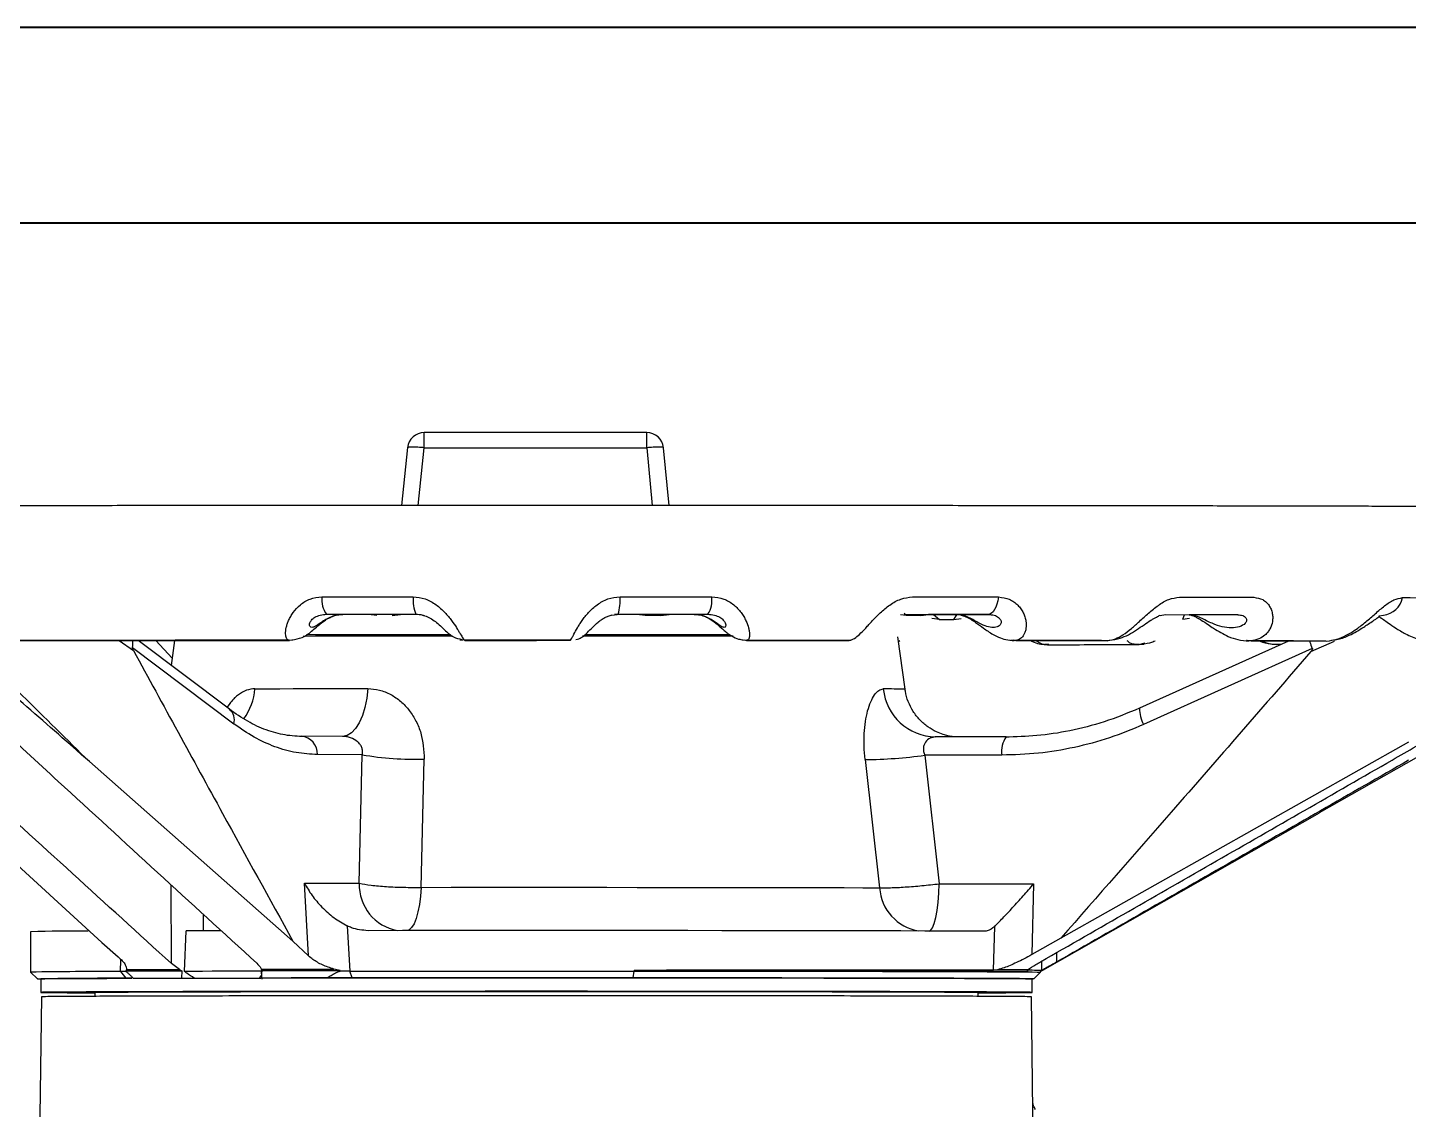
# Model space of a CAD drawing. Header units: millimetres. Extents: x 1953 to 4389, y 564 to 2287.
# Drawn here: x 3453 to 3657.7, y 2126.9 to 2287.3 of the extents above; entities that cross this region are included whole.
import ezdxf

# ---------------------------------------------------------------- set-up
doc = ezdxf.new("R2010")
doc.units = ezdxf.units.MM
doc.layers.add('AM_BOR', color=7, linetype='Continuous', lineweight=50)
doc.layers.add('粗实线', color=7, linetype='Continuous', lineweight=40)

# ---------------------------------------------------------------- blocks, each defined once
blk = doc.blocks.new('rA3')
at = {"layer": '粗实线'}
for p, q in [((753.384, 421.26), (333.384, 421.26)), ((748.384, 416.26), (358.384, 416.26))]:
    blk.add_line(p, q, dxfattribs=at)

msp = doc.modelspace()

# ---------------------------------------------------------------- linework, layer by layer
at = {"color": 7, "linetype": 'Continuous', "lineweight": 25}
for p, q in [((3511.779, 2225.018), (3511.779, 2227.274)), ((3544.754, 2227.274), (3511.779, 2227.274)), ((3544.754, 2225.018), (3544.754, 2227.274)), ((3509.293, 2225.033), (3508.401, 2216.456)), ((3510.889, 2216.457), (3511.779, 2225.018)), ((3511.779, 2225.018), (3544.754, 2225.018)), ((3544.754, 2225.018), (3545.577, 2216.456)), ((3548.065, 2216.456), (3547.243, 2225.013)), ((3497.285, 2200.329), (3510.53, 2200.333)), ((3497.285, 2200.329), (3499.664, 2200.305)), ((3504.728, 2200.151), (3503.49, 2200.302)), ((3507.002, 2200.152), (3508.242, 2200.304)), ((3539.582, 2200.217), (3540.358, 2200.312)), ((3540.534, 2200.334), (3539.995, 2200.31)), ((3540.358, 2200.312), (3540.534, 2200.334)), ((3540.534, 2200.334), (3553.841, 2200.331)), ((3544.544, 2200.153), (3543.299, 2200.305)), ((3546.828, 2200.153), (3544.544, 2200.153)), ((3546.828, 2200.153), (3548.072, 2200.304)), ((3553.841, 2200.331), (3551.843, 2200.307)), ((3583.259, 2200.133), (3582.402, 2200.245)), ((3583.259, 2200.133), (3582.911, 2200.431)), ((3582.957, 2200.315), (3595.417, 2200.304)), ((3585.398, 2200.131), (3583.259, 2200.133)), ((3585.398, 2200.132), (3586.56, 2200.282)), ((3588.165, 2199.534), (3587.038, 2199.679)), ((3587.285, 2200.282), (3588.165, 2199.534)), ((3588.165, 2199.534), (3590.282, 2199.536)), ((3590.282, 2199.536), (3590.755, 2200.267)), ((3590.282, 2199.536), (3591.403, 2199.683)), ((3595.417, 2200.304), (3590.631, 2200.283)), ((3620.874, 2200.163), (3621.662, 2200.273)), ((3621.662, 2200.273), (3632.427, 2200.256)), ((3624.266, 2199.58), (3624.505, 2200.238)), ((3624.266, 2199.58), (3625.223, 2199.728)), ((3632.427, 2200.256), (3625.178, 2200.238)), ((3653.379, 2200.104), (3654.012, 2200.211)), ((3583.066, 2189.206), (3581.976, 2196.964)), ((3466.518, 2196.432), (3468.654, 2194.949)), ((3468.517, 2195.419), (3483.527, 2184.089)), ((3482.872, 2186.234), (3469.357, 2196.435)), ((3474.385, 2193.811), (3471.965, 2196.437)), ((3474.754, 2196.439), (3474.236, 2192.752)), ((3491.614, 2196.482), (3492.294, 2196.536)), ((3491.65, 2196.469), (3492.294, 2196.536)), ((3491.723, 2196.491), (3491.65, 2196.469)), ((3517.052, 2196.544), (3517.423, 2196.513)), ((3517.771, 2196.473), (3517.052, 2196.544)), ((3517.363, 2196.602), (3517.508, 2196.558)), ((3558.958, 2196.538), (3559.697, 2196.474)), ((3559.216, 2196.516), (3559.606, 2196.452)), ((3559.662, 2196.462), (3559.616, 2196.481)), ((3574.852, 2196.452), (3575.06, 2196.473)), ((3582.069, 2196.302), (3582.282, 2196.438)), ((3598.745, 2196.509), (3599.467, 2196.439)), ((3599.372, 2196.429), (3598.745, 2196.509)), ((3599.372, 2196.429), (3599.204, 2196.465)), ((3599.708, 2196.429), (3599.372, 2196.429)), ((3603.787, 2195.896), (3604.141, 2195.897)), ((3604.379, 2195.822), (3603.787, 2195.896)), ((3604.177, 2195.86), (3603.787, 2195.896)), ((3613.046, 2196.412), (3613.197, 2196.428)), ((3615.901, 2195.835), (3617.789, 2195.837)), ((3617.564, 2195.83), (3617.898, 2195.892)), ((3617.789, 2195.837), (3618.49, 2195.915)), ((3639.911, 2196.361), (3617.82, 2186.39)), ((3618.49, 2195.915), (3617.916, 2195.848)), ((3618.618, 2196.025), (3618.196, 2195.918)), ((3643.454, 2195.27), (3618.43, 2183.974)), ((3633.717, 2196.46), (3634.363, 2196.386)), ((3638.398, 2195.87), (3638.825, 2195.871)), ((3643.251, 2194.801), (3646.726, 2196.346)), ((3499.671, 2182.216), (3493.557, 2182.235)), ((3500.274, 2182.197), (3500.269, 2182.164)), ((3500.297, 2182.332), (3500.28, 2182.233)), ((3587.151, 2182.091), (3586.215, 2182.261)), ((3587.541, 2182.141), (3587.16, 2182.043)), ((3598.048, 2182.146), (3587.536, 2182.141)), ((3657.7, 2181.377), (3606.174, 2152.304)), ((3644.521, 2170.925), (3662.82, 2181.3)), ((3502.569, 2179.502), (3495.923, 2179.522)), ((3502.132, 2160.428), (3502.569, 2179.502)), ((3511.298, 2159.831), (3511.777, 2178.845)), ((3577.133, 2178.79), (3579.29, 2159.774)), ((3597.43, 2179.436), (3586.001, 2179.431)), ((3586.001, 2179.431), (3588.142, 2160.355)), ((3435.358, 2177.899), (3463.937, 2151.641)), ((3492.291, 2151.854), (3462.11, 2178.474)), ((3603.512, 2147.554), (3644.543, 2170.886)), ((3474.282, 2148.523), (3474.251, 2160.184)), ((3493.998, 2160.453), (3502.132, 2160.428)), ((3494.62, 2149.665), (3493.998, 2160.453)), ((3588.142, 2160.355), (3602.132, 2160.362)), ((3602.132, 2160.362), (3601.856, 2149.85)), ((3479.026, 2153.372), (3479.018, 2155.824)), ((3500.358, 2154.115), (3500.721, 2147.404)), ((3596.196, 2147.556), (3596.356, 2154.033)), ((3453.402, 2153.255), (3453.402, 2147.255)), ((3476.218, 2147.37), (3476.456, 2153.371)), ((3606.174, 2152.304), (3601.856, 2149.85)), ((3463.937, 2151.641), (3466.381, 2149.531)), ((3494.62, 2149.665), (3492.291, 2151.854)), ((3605.547, 2148.762), (3605.594, 2150.19)), ((3466.719, 2147.346), (3466.777, 2149.088)), ((3475.458, 2147.671), (3474.282, 2148.523)), ((3603.301, 2148.876), (3603.305, 2147.504)), ((3453.402, 2147.255), (3454.402, 2146.255)), ((3454.902, 2146.255), (3454.902, 2144.255)), ((3466.719, 2147.346), (3467.542, 2146.345)), ((3467.499, 2147.454), (3467.496, 2147.374)), ((3467.61, 2147.652), (3467.499, 2147.454)), ((3467.542, 2146.345), (3468.397, 2146.349)), ((3468.56, 2146.352), (3468.598, 2146.353)), ((3475.458, 2147.671), (3475.82, 2147.474)), ((3475.82, 2147.474), (3475.783, 2146.37)), ((3487.601, 2147.691), (3487.657, 2147.494)), ((3487.702, 2146.39), (3487.657, 2147.494)), ((3487.717, 2146.239), (3487.711, 2146.378)), ((3499.304, 2147.507), (3498.373, 2147.703)), ((3499.309, 2147.421), (3499.304, 2147.507)), ((3500.721, 2147.404), (3499.309, 2147.421)), ((3501.09, 2146.402), (3500.721, 2147.404)), ((3542.724, 2146.41), (3542.92, 2147.412)), ((3542.92, 2147.412), (3542.92, 2147.515)), ((3596.754, 2147.621), (3596.196, 2147.556)), ((3601.235, 2147.594), (3601.147, 2147.535)), ((3601.902, 2144.254), (3601.902, 2146.254)), ((3602.152, 2146.254), (3603.152, 2147.254)), ((3603.152, 2147.357), (3603.512, 2147.554)), ((3603.152, 2147.254), (3603.152, 2147.358)), ((3603.417, 2147.563), (3603.305, 2147.504)), ((3462.902, 2144.267), (3462.902, 2143.667)), ((3593.902, 2143.666), (3593.902, 2144.267)), ((3455.002, 2143.597), (3454.48, 2103.761)), ((3602.173, 2115.231), (3601.802, 2143.596))]:
    msp.add_line(p, q, dxfattribs=at)
at = {"color": 7, "linetype": 'Continuous', "lineweight": 25, "flags": 128}
for points in [[(3496.584, 2202.913), (3498.267, 2202.914), (3499.954, 2202.914), (3501.643, 2202.915), (3503.335, 2202.916), (3505.03, 2202.916), (3506.727, 2202.917), (3508.427, 2202.917), (3510.128, 2202.917)], [(3540.807, 2202.918), (3542.514, 2202.918), (3544.22, 2202.918), (3545.924, 2202.917), (3547.626, 2202.917), (3549.326, 2202.916), (3551.024, 2202.916), (3552.72, 2202.915), (3554.414, 2202.915)], [(3584.186, 2202.899), (3585.8, 2202.898), (3587.408, 2202.896), (3589.011, 2202.895), (3590.607, 2202.894), (3592.197, 2202.892), (3593.78, 2202.891), (3595.357, 2202.89), (3596.927, 2202.888)], [(3596.927, 2202.888), (3596.823, 2202.342), (3596.688, 2201.84), (3596.523, 2201.395), (3596.334, 2201.015), (3596.124, 2200.711), (3595.897, 2200.488), (3595.66, 2200.351), (3595.417, 2200.304)], [(3623.763, 2202.856), (3625.174, 2202.854), (3626.576, 2202.852), (3627.967, 2202.85), (3629.349, 2202.848), (3630.72, 2202.845), (3632.081, 2202.843), (3633.431, 2202.841), (3634.77, 2202.839)], [(3656.841, 2202.793), (3657.954, 2202.79), (3659.053, 2202.787), (3660.139, 2202.785), (3661.211, 2202.782), (3662.27, 2202.779), (3663.316, 2202.776), (3664.348, 2202.773), (3665.365, 2202.77)], [(3508.242, 2200.304), (3507.647, 2200.304), (3507.052, 2200.303), (3506.458, 2200.303), (3505.863, 2200.303), (3505.27, 2200.303), (3504.676, 2200.303), (3504.083, 2200.302), (3503.49, 2200.302)], [(3548.072, 2200.304), (3547.476, 2200.304), (3546.88, 2200.304), (3546.284, 2200.304), (3545.687, 2200.304), (3545.09, 2200.304), (3544.493, 2200.305), (3543.896, 2200.305), (3543.299, 2200.305)], [(3515.952, 2197.076), (3515.134, 2197.075), (3510.947, 2197.073), (3506.877, 2197.069), (3502.949, 2197.065), (3499.192, 2197.06), (3495.628, 2197.055), (3493.8, 2197.052)], [(3557.562, 2197.06), (3557.119, 2197.061), (3553.337, 2197.065), (3549.389, 2197.069), (3545.302, 2197.073), (3541.102, 2197.075), (3536.817, 2197.077), (3535.219, 2197.078)], [(3486.667, 2189.282), (3488.454, 2189.287), (3490.338, 2189.291), (3492.313, 2189.295), (3494.376, 2189.298), (3496.522, 2189.302), (3498.744, 2189.305), (3501.039, 2189.308), (3503.4, 2189.311)], [(3503.4, 2189.311), (3503.246, 2187.874), (3502.978, 2186.521), (3502.605, 2185.293), (3502.137, 2184.232), (3501.59, 2183.369), (3500.981, 2182.733), (3500.331, 2182.345), (3499.658, 2182.216)], [(3617.928, 2186.434), (3617.834, 2186.408), (3617.82, 2186.39)], [(3586.686, 2153.355), (3586.839, 2153.455), (3587.13, 2153.847), (3587.4, 2154.487), (3587.639, 2155.352), (3587.839, 2156.412), (3587.993, 2157.629), (3588.095, 2158.959), (3588.142, 2160.355)], [(3511.298, 2159.831), (3511.209, 2158.527), (3511.055, 2157.298), (3510.839, 2156.184), (3510.569, 2155.22), (3510.253, 2154.437), (3509.902, 2153.86), (3509.526, 2153.507), (3509.3, 2153.41)], [(3511.298, 2159.831), (3515.784, 2159.834), (3520.35, 2159.836), (3524.965, 2159.837), (3529.601, 2159.837), (3534.23, 2159.836), (3538.823, 2159.835), (3543.351, 2159.833), (3547.786, 2159.83), (3552.101, 2159.826), (3556.268, 2159.822), (3560.262, 2159.816), (3564.058, 2159.811), (3567.632, 2159.804), (3570.962, 2159.798), (3574.027, 2159.79), (3576.809, 2159.782), (3579.29, 2159.774)], [(3481.6, 2153.38), (3480.364, 2153.378), (3479.034, 2153.376), (3477.731, 2153.373), (3476.456, 2153.371)], [(3594.902, 2153.329), (3592.256, 2153.339), (3589.283, 2153.348), (3586, 2153.357), (3582.422, 2153.366), (3578.568, 2153.374), (3574.459, 2153.381), (3570.114, 2153.388), (3565.556, 2153.394), (3560.808, 2153.399), (3555.895, 2153.404), (3550.842, 2153.408), (3545.673, 2153.411), (3540.417, 2153.413), (3535.099, 2153.414), (3529.747, 2153.415), (3524.389, 2153.415), (3519.05, 2153.414), (3513.76, 2153.412), (3508.544, 2153.41), (3503.43, 2153.406)], [(3454.902, 2146.237), (3454.869, 2146.237), (3454.463, 2146.249), (3454.438, 2146.26), (3454.793, 2146.271), (3455.527, 2146.283), (3456.636, 2146.294), (3458.115, 2146.305), (3459.955, 2146.315), (3462.147, 2146.326), (3464.681, 2146.336), (3467.542, 2146.345)], [(3467.499, 2147.454), (3468.45, 2147.456), (3469.427, 2147.459), (3470.43, 2147.462), (3471.459, 2147.464), (3472.513, 2147.467), (3473.591, 2147.469), (3474.694, 2147.472), (3475.82, 2147.474)], [(3467.61, 2147.652), (3468.513, 2147.655), (3469.439, 2147.657), (3470.388, 2147.659), (3471.359, 2147.662), (3472.351, 2147.664), (3473.366, 2147.666), (3474.401, 2147.669), (3475.458, 2147.671)], [(3468.598, 2146.353), (3469.432, 2146.356), (3470.285, 2146.358), (3471.157, 2146.36), (3472.047, 2146.362), (3472.954, 2146.364), (3473.88, 2146.366), (3474.823, 2146.368), (3475.783, 2146.37)], [(3487.666, 2147.39), (3486.14, 2147.388), (3484.64, 2147.385), (3483.166, 2147.383), (3481.719, 2147.381), (3480.3, 2147.378), (3478.91, 2147.376), (3477.549, 2147.373), (3476.218, 2147.37)], [(3477.67, 2146.37), (3478.806, 2146.372), (3479.964, 2146.375), (3481.142, 2146.377), (3482.342, 2146.379), (3483.561, 2146.381), (3484.8, 2146.383), (3486.058, 2146.385), (3487.335, 2146.387)], [(3601.902, 2146.254), (3601.891, 2146.257), (3601.628, 2146.268), (3601.017, 2146.279), (3600.059, 2146.289), (3598.76, 2146.3), (3597.126, 2146.31), (3595.164, 2146.32), (3592.884, 2146.33), (3590.296, 2146.339), (3587.414, 2146.348), (3584.25, 2146.357), (3580.821, 2146.365), (3577.141, 2146.372), (3573.23, 2146.379), (3569.104, 2146.385), (3564.785, 2146.391), (3560.292, 2146.396), (3555.648, 2146.401), (3550.873, 2146.404), (3545.992, 2146.407), (3541.026, 2146.41), (3536.001, 2146.411), (3530.939, 2146.412), (3525.865, 2146.412), (3520.803, 2146.411), (3515.778, 2146.41), (3510.812, 2146.407), (3505.931, 2146.405), (3501.156, 2146.401), (3496.511, 2146.397), (3492.019, 2146.392), (3487.699, 2146.386), (3487.448, 2146.386)], [(3487.601, 2147.691), (3488.896, 2147.693), (3490.206, 2147.695), (3491.532, 2147.696), (3492.873, 2147.698), (3494.228, 2147.699), (3495.596, 2147.701), (3496.978, 2147.702), (3498.373, 2147.703)], [(3487.657, 2147.494), (3489.053, 2147.496), (3490.467, 2147.497), (3491.899, 2147.499), (3493.348, 2147.501), (3494.814, 2147.502), (3496.296, 2147.504), (3497.792, 2147.505), (3499.304, 2147.507)], [(3487.702, 2146.39), (3488.868, 2146.392), (3490.047, 2146.393), (3491.239, 2146.395), (3492.444, 2146.396), (3493.66, 2146.398), (3494.887, 2146.399), (3496.126, 2146.4), (3497.376, 2146.402)], [(3500.721, 2147.404), (3505.779, 2147.408), (3510.953, 2147.411), (3516.216, 2147.413), (3521.541, 2147.415), (3526.902, 2147.415), (3532.27, 2147.415), (3537.619, 2147.414), (3542.92, 2147.412)], [(3501.09, 2146.402), (3506.08, 2146.406), (3511.185, 2146.409), (3516.377, 2146.411), (3521.631, 2146.412), (3526.92, 2146.413), (3532.217, 2146.413), (3537.494, 2146.412), (3542.724, 2146.41)], [(3542.724, 2146.41), (3547.761, 2146.407), (3552.702, 2146.404), (3557.523, 2146.4), (3562.199, 2146.395), (3566.709, 2146.39), (3571.029, 2146.384), (3575.14, 2146.377), (3579.021, 2146.369), (3582.653, 2146.362), (3586.018, 2146.353), (3589.101, 2146.344), (3591.885, 2146.335), (3594.357, 2146.325), (3596.506, 2146.315), (3598.32, 2146.305), (3599.791, 2146.294), (3600.912, 2146.283), (3601.677, 2146.272), (3602.082, 2146.261), (3602.127, 2146.25), (3601.902, 2146.241)], [(3542.92, 2147.515), (3548.025, 2147.513), (3553.033, 2147.509), (3557.919, 2147.505), (3562.658, 2147.5), (3567.229, 2147.495), (3571.608, 2147.489), (3575.775, 2147.482), (3579.708, 2147.474), (3583.389, 2147.466), (3586.8, 2147.458), (3589.924, 2147.449), (3592.746, 2147.439), (3595.252, 2147.429), (3597.429, 2147.419), (3599.268, 2147.409), (3600.759, 2147.398), (3601.299, 2147.393)], [(3542.92, 2147.412), (3548.025, 2147.409), (3553.033, 2147.406), (3557.919, 2147.402), (3562.658, 2147.397), (3567.229, 2147.391), (3571.608, 2147.385), (3575.775, 2147.378), (3579.708, 2147.371), (3583.389, 2147.363), (3586.8, 2147.354), (3589.924, 2147.345), (3592.746, 2147.336), (3595.252, 2147.326), (3597.429, 2147.316), (3599.268, 2147.305), (3600.759, 2147.295), (3601.895, 2147.284), (3602.671, 2147.272), (3603.082, 2147.261), (3603.152, 2147.254)], [(3593.902, 2144.183), (3594.063, 2144.184), (3596.185, 2144.194), (3597.984, 2144.204), (3599.452, 2144.214), (3600.581, 2144.225), (3601.366, 2144.235), (3601.803, 2144.246), (3601.891, 2144.257), (3601.628, 2144.268), (3601.017, 2144.279), (3600.059, 2144.289), (3598.76, 2144.3), (3597.126, 2144.31), (3595.164, 2144.32), (3592.884, 2144.33), (3590.296, 2144.339), (3587.414, 2144.348), (3584.25, 2144.357), (3580.821, 2144.365), (3577.141, 2144.372), (3573.23, 2144.379), (3569.104, 2144.385), (3564.785, 2144.391), (3560.292, 2144.396), (3555.648, 2144.401), (3550.873, 2144.404), (3545.992, 2144.407), (3541.026, 2144.41), (3536.001, 2144.411), (3530.939, 2144.412), (3525.865, 2144.412), (3520.803, 2144.411), (3515.778, 2144.41), (3510.812, 2144.407), (3505.931, 2144.405), (3501.156, 2144.401), (3496.511, 2144.397), (3492.019, 2144.392), (3487.699, 2144.386), (3483.574, 2144.38), (3479.662, 2144.373), (3475.983, 2144.365), (3472.553, 2144.357), (3469.39, 2144.349), (3466.507, 2144.34), (3463.92, 2144.331), (3461.64, 2144.321), (3459.678, 2144.311), (3458.044, 2144.301), (3456.745, 2144.29), (3455.787, 2144.28), (3455.175, 2144.269), (3454.913, 2144.258), (3455, 2144.247), (3455.438, 2144.236), (3456.223, 2144.226), (3457.352, 2144.215), (3458.819, 2144.205), (3460.619, 2144.194), (3462.741, 2144.185), (3462.902, 2144.184)], [(3462.902, 2144.243), (3462.696, 2144.25), (3462.696, 2144.26), (3463.046, 2144.271), (3463.746, 2144.281), (3464.79, 2144.291), (3466.173, 2144.301), (3467.889, 2144.31), (3469.928, 2144.319), (3472.278, 2144.328), (3474.928, 2144.337), (3477.863, 2144.345), (3481.068, 2144.353), (3484.526, 2144.36), (3488.217, 2144.366), (3492.123, 2144.372), (3496.223, 2144.378), (3500.494, 2144.382), (3504.914, 2144.386), (3509.459, 2144.39), (3514.106, 2144.392), (3518.829, 2144.394), (3523.602, 2144.395), (3528.402, 2144.395), (3533.201, 2144.395), (3537.975, 2144.394), (3542.698, 2144.392), (3547.344, 2144.389), (3551.89, 2144.386), (3556.31, 2144.382), (3560.581, 2144.377), (3564.681, 2144.372), (3568.587, 2144.366), (3572.278, 2144.359), (3575.735, 2144.352), (3578.94, 2144.344), (3581.876, 2144.336), (3584.526, 2144.328), (3586.876, 2144.319), (3588.915, 2144.309), (3590.63, 2144.3), (3592.014, 2144.29), (3593.058, 2144.28), (3593.757, 2144.27), (3594.108, 2144.26), (3594.108, 2144.249), (3593.902, 2144.242)]]:
    msp.add_lwpolyline(points, dxfattribs=at)
at = {"color": 7, "linetype": 'Continuous', "lineweight": 25}
for centre, radius, start, end in [((3511.779, 2224.774), 2.5, 89.99963, 174.0622), ((3544.754, 2224.774), 2.5, 5.48335, 89.99975), ((3500.11, 2202.482), 3.552, 173.03617, 217.31461), ((3515.568, 2202.441), 5.461, 174.99942, 202.70803), ((3533.066, 2202.43), 7.756, 344.31989, 3.60709), ((3550.343, 2202.462), 4.095, 328.64341, 6.35188), ((3653.698, 2203.396), 3.2, 275.6221, 349.13259), ((3477.31, 2190.154), 9.398, 325.32743, 354.67802), ((3580.396, 2102.866), 86.382, 88.22863, 90.36633), ((3587.738, 2190.077), 7.939, 186.01237, 268.57478), ((3481.564, 2184.661), 2.046, 343.7516, 50.24879), ((3623.033, 2186.422), 5.213, 180.34227, 207.99964), ((3493.292, 2179.615), 2.633, 357.9869, 84.42865), ((3600.977, 2180.052), 3.6, 144.41671, 189.84152), ((3510.279, 2222.752), 43.932, 259.89257, 271.95432), ((3577.097, 2240.958), 62.168, 270.03279, 278.23411), ((3509.056, 2160.225), 6.927, 178.32202, 259.40651), ((3586.232, 2160.222), 6.956, 183.69146, 260.57483), ((3460.475, 1831.323), 322.01, 89.73693, 91.25872), ((3465.197, 1396.723), 750.625, 89.883813, 90.900378), ((3466.536, 1417.625), 728.723, 89.855991, 90.91481), ((3591.353, 899.079), 1248.554, 89.54649, 89.75213), ((3603.445, 2147.352), 0.212, 71.75911, 97.754)]:
    msp.add_arc(centre, radius, start, end, dxfattribs=at)
for points in [[(3511.779, 2225.018), (3511.456, 2225.048), (3510.808, 2225.108), (3509.989, 2225.136), (3509.413, 2225.116), (3509.333, 2225.06), (3509.293, 2225.033)], [(3547.243, 2225.013), (3547.203, 2225.041), (3547.123, 2225.097), (3546.547, 2225.122), (3545.727, 2225.1), (3545.079, 2225.045), (3544.754, 2225.018)]]:
    msp.add_open_spline(points, degree=3, dxfattribs=at)
for points, knots in [([(3528.402, 2216.459), (3526.004, 2216.459), (3522.623, 2216.458), (3517.62, 2216.458), (3513.328, 2216.457), (3508.224, 2216.456), (3502.882, 2216.454), (3497.316, 2216.452), (3491.614, 2216.45), (3485.829, 2216.447), (3480.004, 2216.443), (3474.174, 2216.439), (3468.367, 2216.434), (3462.607, 2216.429), (3456.916, 2216.423), (3451.312, 2216.417), (3445.812, 2216.41), (3440.43, 2216.403), (3435.181, 2216.395), (3430.077, 2216.387), (3425.129, 2216.379), (3420.349, 2216.37), (3415.747, 2216.361), (3411.33, 2216.351), (3407.108, 2216.341), (3403.088, 2216.331), (3399.276, 2216.32), (3395.679, 2216.309), (3392.301, 2216.298), (3389.146, 2216.287), (3386.218, 2216.275), (3383.519, 2216.264), (3381.05, 2216.252), (3378.811, 2216.24), (3376.805, 2216.229), (3375.081, 2216.218), (3374.117, 2216.21), (3373.672, 2216.207)], [0, 0, 0, 0, 0.0344071, 0.0485109, 0.0718894, 0.0961605, 0.1221805, 0.149305, 0.1772714, 0.2058697, 0.2349502, 0.2644009, 0.2941371, 0.3240924, 0.3542143, 0.3844599, 0.4147936, 0.445185, 0.4756078, 0.5060385, 0.5364555, 0.5668389, 0.5971695, 0.6274283, 0.6575964, 0.6876542, 0.7175815, 0.7473561, 0.7769545, 0.8063502, 0.8355137, 0.8644114, 0.8930048, 0.921249, 0.9490912, 0.9764687, 1, 1, 1, 1]), ([(3689.876, 2196.177), (3689.931, 2196.183), (3690.071, 2196.198), (3690.453, 2196.255), (3691.021, 2196.368), (3691.743, 2196.561), (3692.656, 2196.888), (3693.781, 2197.435), (3695.038, 2198.283), (3696.267, 2199.445), (3697.318, 2200.861), (3698.111, 2202.456), (3698.611, 2204.17), (3698.799, 2205.946), (3698.67, 2207.728), (3698.228, 2209.46), (3697.486, 2211.085), (3696.468, 2212.553), (3695.209, 2213.817), (3693.843, 2214.769), (3692.585, 2215.376), (3691.588, 2215.717), (3690.83, 2215.905), (3690.249, 2216.008), (3689.804, 2216.065), (3689.437, 2216.098), (3689.023, 2216.123), (3688.632, 2216.136), (3688.044, 2216.15), (3687.259, 2216.163), (3686.326, 2216.175), (3685.14, 2216.188), (3683.756, 2216.201), (3682.093, 2216.213), (3680.159, 2216.226), (3677.956, 2216.239), (3675.489, 2216.252), (3672.764, 2216.265), (3669.784, 2216.277), (3666.555, 2216.289), (3663.083, 2216.301), (3659.374, 2216.313), (3655.436, 2216.324), (3651.275, 2216.336), (3646.898, 2216.346), (3642.314, 2216.357), (3637.53, 2216.367), (3632.556, 2216.376), (3627.402, 2216.385), (3622.075, 2216.394), (3616.587, 2216.402), (3610.948, 2216.409), (3605.169, 2216.416), (3599.261, 2216.423), (3593.238, 2216.429), (3587.113, 2216.435), (3580.901, 2216.44), (3574.621, 2216.444), (3568.296, 2216.448), (3561.963, 2216.451), (3555.687, 2216.454), (3549.635, 2216.456), (3544.19, 2216.457), (3539.414, 2216.458), (3534.285, 2216.458), (3530.65, 2216.459), (3528.402, 2216.459)], [0, 0, 0, 0, 0.0017465, 0.0044658, 0.0070078, 0.0098268, 0.0132699, 0.01777, 0.0233681, 0.0295284, 0.0358372, 0.0421771, 0.0485239, 0.0548725, 0.0612218, 0.0675716, 0.0739223, 0.080274, 0.0866264, 0.0929737, 0.0980915, 0.1017275, 0.1047111, 0.1075398, 0.110673, 0.1150505, 0.1222946, 0.1411051, 0.1636746, 0.1818588, 0.204115, 0.2240384, 0.2453355, 0.2673737, 0.2899055, 0.3127692, 0.3358643, 0.359126, 0.3825109, 0.405989, 0.4295389, 0.4531449, 0.4767954, 0.5004811, 0.5241948, 0.5479305, 0.5716831, 0.5954484, 0.619222, 0.6430003, 0.666779, 0.690554, 0.7143201, 0.7380713, 0.7617997, 0.7854945, 0.8091398, 0.8327115, 0.8561692, 0.8794397, 0.9023738, 0.9246109, 0.9449865, 0.9610624, 0.975932, 1, 1, 1, 1]), ([(3491.614, 2196.482), (3491.508, 2196.566), (3491.301, 2196.73), (3491.184, 2197.389), (3491.252, 2198.146), (3491.444, 2198.86), (3491.655, 2199.42), (3491.945, 2200.004), (3492.459, 2200.811), (3493.339, 2201.774), (3494.798, 2202.711), (3495.989, 2202.846), (3496.584, 2202.913)], [0, 0, 0, 0, 0.1282409, 0.2497124, 0.3801337, 0.4411768, 0.4997209, 0.5635671, 0.6246009, 0.7496437, 0.8749995, 1, 1, 1, 1]), ([(3510.128, 2202.917), (3510.738, 2202.851), (3511.96, 2202.717), (3513.298, 2201.934), (3514.214, 2201.203), (3514.82, 2200.612), (3515.36, 2200.001), (3515.968, 2199.219), (3516.463, 2198.479), (3516.861, 2197.833), (3517.198, 2197.272), (3517.528, 2196.724), (3517.676, 2196.567), (3517.751, 2196.486)], [0, 0, 0, 0, 0.1245194, 0.2495841, 0.3108218, 0.3749069, 0.4359753, 0.4998788, 0.6193777, 0.6832429, 0.7501183, 0.8717113, 1, 1, 1, 1]), ([(3533.463, 2196.484), (3533.517, 2196.563), (3533.621, 2196.717), (3533.955, 2197.367), (3534.361, 2198.123), (3534.796, 2198.837), (3535.171, 2199.399), (3535.609, 2199.986), (3536.301, 2200.797), (3537.357, 2201.768), (3538.962, 2202.715), (3540.193, 2202.851), (3540.807, 2202.918)], [0, 0, 0, 0, 0.1281513, 0.2496843, 0.3801441, 0.4411883, 0.4997197, 0.5635694, 0.6245897, 0.7496425, 0.8750065, 1, 1, 1, 1]), ([(3554.414, 2202.915), (3555.017, 2202.85), (3555.919, 2202.752), (3556.965, 2202.225), (3557.658, 2201.743), (3558.261, 2201.179), (3558.757, 2200.585), (3559.165, 2199.969), (3559.576, 2199.184), (3559.835, 2198.441), (3559.967, 2197.796), (3560.017, 2197.238), (3559.961, 2196.697), (3559.786, 2196.549), (3559.697, 2196.474)], [0, 0, 0, 0, 0.1244726, 0.1859089, 0.2498878, 0.3111053, 0.3751889, 0.4362181, 0.5000981, 0.6195311, 0.6833816, 0.7502528, 0.8718565, 1, 1, 1, 1]), ([(3574.921, 2196.463), (3575.133, 2196.537), (3575.547, 2196.681), (3576.316, 2197.324), (3577.042, 2198.076), (3577.695, 2198.791), (3578.211, 2199.354), (3578.771, 2199.943), (3579.598, 2200.759), (3580.763, 2201.738), (3582.406, 2202.694), (3583.593, 2202.831), (3584.186, 2202.899)], [0, 0, 0, 0, 0.1280635, 0.2496605, 0.3801541, 0.4411983, 0.4997165, 0.5635714, 0.6245804, 0.7496419, 0.8750131, 1, 1, 1, 1]), ([(3596.927, 2202.888), (3597.482, 2202.822), (3598.312, 2202.723), (3599.219, 2202.189), (3599.795, 2201.703), (3600.265, 2201.134), (3600.615, 2200.536), (3600.86, 2199.916), (3601.042, 2199.127), (3601.043, 2198.383), (3600.895, 2197.739), (3600.65, 2197.183), (3600.205, 2196.649), (3599.717, 2196.51), (3599.467, 2196.439)], [0, 0, 0, 0, 0.12447781, 0.18589566, 0.24987596, 0.31109782, 0.37520407, 0.4362225, 0.50010716, 0.61952435, 0.68338488, 0.75027631, 0.87194143, 1, 1, 1, 1]), ([(3613.172, 2196.422), (3613.53, 2196.491), (3614.229, 2196.626), (3615.39, 2197.26), (3616.392, 2198.01), (3617.224, 2198.725), (3617.85, 2199.289), (3618.496, 2199.881), (3619.405, 2200.7), (3620.603, 2201.686), (3622.174, 2202.65), (3623.233, 2202.787), (3623.763, 2202.856)], [0, 0, 0, 0, 0.12798414, 0.24964221, 0.38016298, 0.44120626, 0.49971221, 0.56357312, 0.62457328, 0.74964181, 0.87501882, 1, 1, 1, 1]), ([(3634.77, 2202.839), (3635.238, 2202.771), (3635.937, 2202.671), (3636.641, 2202.133), (3637.06, 2201.642), (3637.362, 2201.069), (3637.54, 2200.467), (3637.603, 2199.844), (3637.541, 2199.053), (3637.282, 2198.307), (3636.861, 2197.665), (3636.334, 2197.111), (3635.527, 2196.583), (3634.757, 2196.453), (3634.363, 2196.386)], [0, 0, 0, 0, 0.124482, 0.1858845, 0.2498661, 0.3110911, 0.3752157, 0.4362261, 0.5001158, 0.6195186, 0.6833865, 0.7502937, 0.8720137, 1, 1, 1, 1]), ([(3645.623, 2196.361), (3646.105, 2196.427), (3647.045, 2196.555), (3648.525, 2197.182), (3649.74, 2197.93), (3650.697, 2198.644), (3651.393, 2199.209), (3652.083, 2199.802), (3653.015, 2200.625), (3654.164, 2201.615), (3655.554, 2202.585), (3656.413, 2202.724), (3656.841, 2202.793)], [0, 0, 0, 0, 0.1279194, 0.2496295, 0.3801702, 0.4412122, 0.4997079, 0.5635745, 0.6245684, 0.7496421, 0.8750234, 1, 1, 1, 1]), ([(3492.134, 2196.536), (3492.662, 2196.617), (3493.803, 2196.793), (3494.9, 2197.66), (3495.812, 2198.457), (3496.591, 2199.13), (3497.441, 2199.688), (3498.161, 2200.035), (3498.932, 2200.267), (3499.438, 2200.292), (3499.699, 2200.305)], [0, 0, 0, 0, 0.1857217, 0.4006953, 0.525066, 0.6801172, 0.7583564, 0.8357456, 0.9152422, 1, 1, 1, 1]), ([(3499.664, 2200.305), (3499.337, 2200.282), (3498.686, 2200.235), (3497.756, 2199.881), (3496.983, 2199.439), (3496.215, 2198.905), (3495.595, 2198.482), (3495.09, 2198.331), (3494.764, 2198.493), (3494.711, 2198.922), (3495.016, 2199.455), (3495.53, 2199.898), (3496.321, 2200.257), (3496.963, 2200.305), (3497.285, 2200.329)], [0, 0, 0, 0, 0.0625989, 0.1249043, 0.1872263, 0.2496807, 0.3746119, 0.4998044, 0.6249986, 0.7497987, 0.8151711, 0.8749227, 0.9374287, 1, 1, 1, 1]), ([(3503.49, 2200.302), (3502.8, 2200.302), (3501.419, 2200.303), (3500.249, 2200.305), (3499.664, 2200.305)], [0, 0, 0, 0, 0.500015, 1, 1, 1, 1]), ([(3510.738, 2200.308), (3510.511, 2200.307), (3509.827, 2200.305), (3508.877, 2200.304), (3508.242, 2200.304)], [0, 0, 0, 0, 0.33151063, 1, 1, 1, 1]), ([(3510.53, 2200.333), (3510.866, 2200.321), (3511.293, 2200.305), (3511.667, 2200.155), (3511.747, 2200.123)], [0, 0, 0, 0, 0.78531963, 1, 1, 1, 1]), ([(3511.432, 2200.231), (3511.708, 2200.149), (3512.272, 2199.981), (3513.084, 2199.507), (3513.848, 2198.905), (3514.862, 2197.96), (3515.912, 2196.899), (3516.931, 2196.69), (3517.363, 2196.602)], [0, 0, 0, 0, 0.099024, 0.2022508, 0.3197532, 0.4562471, 0.7696172, 1, 1, 1, 1]), ([(3534.266, 2196.576), (3534.403, 2196.613), (3535.135, 2196.806), (3535.778, 2197.429), (3536.668, 2198.355), (3537.357, 2199.033), (3538.012, 2199.524), (3538.522, 2199.828), (3539.058, 2200.072), (3539.421, 2200.174), (3539.603, 2200.225)], [0, 0, 0, 0, 0.0714083, 0.3809344, 0.5556887, 0.7203323, 0.7949508, 0.8649836, 0.932048, 1, 1, 1, 1]), ([(3543.299, 2200.305), (3542.663, 2200.305), (3541.391, 2200.307), (3540.46, 2200.309), (3539.995, 2200.31)], [0, 0, 0, 0, 0.5000497, 1, 1, 1, 1]), ([(3551.843, 2200.307), (3551.272, 2200.306), (3550.129, 2200.305), (3548.757, 2200.304), (3548.072, 2200.304)], [0, 0, 0, 0, 0.4999263, 1, 1, 1, 1]), ([(3551.799, 2200.307), (3552.085, 2200.292), (3552.635, 2200.264), (3553.453, 2200), (3554.175, 2199.63), (3554.936, 2199.1), (3555.534, 2198.57), (3556.271, 2197.882), (3557.212, 2197.15), (3558.258, 2196.629), (3558.84, 2196.564), (3559.078, 2196.538)], [0, 0, 0, 0, 0.093408, 0.1791879, 0.26097, 0.3408111, 0.4814037, 0.5675837, 0.7643431, 0.9034002, 1, 1, 1, 1]), ([(3553.841, 2200.331), (3554.164, 2200.307), (3554.812, 2200.259), (3555.62, 2199.9), (3556.158, 2199.457), (3556.503, 2198.924), (3556.507, 2198.496), (3556.249, 2198.333), (3555.81, 2198.484), (3555.242, 2198.907), (3554.507, 2199.441), (3553.75, 2199.882), (3552.825, 2200.237), (3552.171, 2200.284), (3551.843, 2200.307)], [0, 0, 0, 0, 0.0625764, 0.1252848, 0.1848998, 0.2501233, 0.3749307, 0.5001323, 0.6253324, 0.7502715, 0.8127295, 0.8750555, 0.937394, 1, 1, 1, 1]), ([(3590.631, 2200.283), (3589.974, 2200.282), (3588.66, 2200.281), (3587.26, 2200.281), (3586.56, 2200.282)], [0, 0, 0, 0, 0.4999268, 1, 1, 1, 1]), ([(3595.417, 2200.304), (3595.714, 2200.281), (3596.308, 2200.232), (3596.967, 2199.872), (3597.302, 2199.429), (3597.335, 2198.897), (3596.919, 2198.468), (3596.166, 2198.306), (3595.246, 2198.458), (3594.308, 2198.881), (3593.35, 2199.415), (3592.496, 2199.857), (3591.558, 2200.212), (3590.941, 2200.259), (3590.631, 2200.283)], [0, 0, 0, 0, 0.0625764, 0.1252848, 0.1848997, 0.2501233, 0.3749307, 0.5001323, 0.6253324, 0.7502715, 0.8127295, 0.8750555, 0.937394, 1, 1, 1, 1]), ([(3591.35, 2200.191), (3591.582, 2200.124), (3592.045, 2199.988), (3592.804, 2199.589), (3593.712, 2199), (3594.547, 2198.376), (3595.618, 2197.615), (3596.729, 2196.97), (3598.052, 2196.506), (3598.827, 2196.452), (3599.244, 2196.423)], [0, 0, 0, 0, 0.0868567, 0.1736311, 0.259945, 0.4143185, 0.5098834, 0.7141667, 0.8464297, 1, 1, 1, 1]), ([(3613.347, 2196.495), (3613.892, 2196.559), (3615.243, 2196.717), (3616.954, 2197.712), (3618.471, 2198.743), (3619.357, 2199.345), (3619.957, 2199.708), (3620.458, 2199.985), (3620.722, 2200.102), (3620.898, 2200.18)], [0, 0, 0, 0, 0.2069628, 0.5134188, 0.657871, 0.7839565, 0.8407461, 0.8942908, 1, 1, 1, 1]), ([(3632.427, 2200.256), (3632.677, 2200.232), (3633.177, 2200.184), (3633.642, 2199.823), (3633.751, 2199.38), (3633.469, 2198.848), (3632.662, 2198.419), (3631.465, 2198.258), (3630.128, 2198.41), (3628.884, 2198.834), (3627.768, 2199.368), (3626.875, 2199.811), (3625.988, 2200.166), (3625.449, 2200.214), (3625.178, 2200.238)], [0, 0, 0, 0, 0.0625764, 0.1252848, 0.1848997, 0.2501233, 0.3749307, 0.5001323, 0.6253324, 0.7502715, 0.8127295, 0.8750555, 0.937394, 1, 1, 1, 1]), ([(3625.184, 2200.238), (3625.284, 2200.23), (3625.473, 2200.215), (3625.899, 2200.071), (3626.417, 2199.818), (3627.125, 2199.395), (3627.941, 2198.839), (3629.255, 2197.948), (3630.717, 2197.108), (3632.488, 2196.485), (3633.508, 2196.412), (3634.051, 2196.373)], [0, 0, 0, 0, 0.0777427, 0.1484194, 0.2140198, 0.2762986, 0.3839969, 0.4687636, 0.693002, 0.8364791, 1, 1, 1, 1]), ([(3646.348, 2196.497), (3646.662, 2196.526), (3647.529, 2196.609), (3649.141, 2197.26), (3650.615, 2198.105), (3651.791, 2198.899), (3652.407, 2199.32), (3652.878, 2199.639), (3653.18, 2199.848), (3653.366, 2200.002), (3653.375, 2200.077), (3653.38, 2200.116)], [0, 0, 0, 0, 0.1081936, 0.2986092, 0.5541821, 0.6356454, 0.7353857, 0.7943785, 0.8571682, 0.9253812, 1, 1, 1, 1]), ([(3653.327, 2199.991), (3653.377, 2199.962), (3653.541, 2199.863), (3654.041, 2199.526), (3654.807, 2198.975), (3655.898, 2198.213), (3657.398, 2197.331), (3659.375, 2196.502), (3660.852, 2196.375), (3661.652, 2196.306)], [0, 0, 0, 0, 0.0359342, 0.1176904, 0.2156757, 0.3473896, 0.5215507, 0.740469, 1, 1, 1, 1]), ([(3494.325, 2197.324), (3494.947, 2197.326), (3497.269, 2197.33), (3501.872, 2197.336), (3508.032, 2197.343), (3512.692, 2197.346), (3515.296, 2197.347), (3515.652, 2197.348)], [0, 0, 0, 0, 0.1039033, 0.3876622, 0.671421, 0.9551799, 1, 1, 1, 1]), ([(3535.574, 2197.35), (3537.652, 2197.349), (3541.99, 2197.347), (3548.305, 2197.343), (3553.444, 2197.337), (3556.196, 2197.333), (3557.066, 2197.332)], [0, 0, 0, 0, 0.2717648, 0.5675031, 0.8632413, 1, 1, 1, 1]), ([(3443.277, 2196.449), (3446.144, 2196.452), (3451.891, 2196.458), (3460.311, 2196.465), (3468.336, 2196.471), (3475.94, 2196.476), (3483.694, 2196.48), (3488.974, 2196.481), (3491.614, 2196.482)], [0, 0, 0, 0, 0.1905194, 0.3817787, 0.5355474, 0.689316, 0.844658, 1, 1, 1, 1]), ([(3491.65, 2196.469), (3488.414, 2196.468), (3481.93, 2196.466), (3473.048, 2196.461), (3464.948, 2196.456), (3457.609, 2196.45), (3450.406, 2196.444), (3445.759, 2196.439), (3443.435, 2196.436)], [0, 0, 0, 0, 0.191069, 0.3828813, 0.5363817, 0.689882, 0.844941, 1, 1, 1, 1]), ([(3444.055, 2196.408), (3444.988, 2196.409), (3447.801, 2196.413), (3452.646, 2196.418), (3458.565, 2196.425), (3464.605, 2196.431), (3470.743, 2196.436), (3476.965, 2196.441), (3483.256, 2196.445), (3488.207, 2196.448), (3491.076, 2196.449), (3491.81, 2196.45)], [0, 0, 0, 0, 0.0636959, 0.1918521, 0.3199247, 0.4478685, 0.5756211, 0.7030914, 0.8301371, 0.9565192, 1, 1, 1, 1]), ([(3468.654, 2194.949), (3468.631, 2194.994), (3468.582, 2195.088), (3468.532, 2195.218), (3468.512, 2195.326), (3468.511, 2195.382), (3468.516, 2195.41), (3468.517, 2195.419)], [0, 0, 0, 0, 0.33257121, 0.68796459, 0.83138137, 0.94978396, 1, 1, 1, 1]), ([(3468.517, 2195.419), (3468.567, 2195.747), (3468.621, 2196.107), (3468.54, 2196.407), (3468.533, 2196.434)], [0, 0, 0, 0, 0.911396, 1, 1, 1, 1]), ([(3468.654, 2194.949), (3473.054, 2186.886), (3480.91, 2172.489), (3488.814, 2158.159), (3492.291, 2151.854)], [0, 0, 0, 0, 0.5600002, 1, 1, 1, 1]), ([(3517.751, 2196.486), (3520.365, 2196.486), (3525.6, 2196.486), (3530.84, 2196.485), (3533.463, 2196.484)], [0, 0, 0, 0, 0.4994046, 1, 1, 1, 1]), ([(3533.45, 2196.472), (3530.839, 2196.472), (3525.609, 2196.473), (3520.386, 2196.473), (3517.771, 2196.473)], [0, 0, 0, 0, 0.499406, 1, 1, 1, 1]), ([(3517.797, 2196.458), (3517.975, 2196.458), (3519.575, 2196.458), (3523.111, 2196.459), (3526.469, 2196.459), (3528.402, 2196.459)], [0, 0, 0, 0, 0.0506143, 0.4536054, 1, 1, 1, 1]), ([(3559.564, 2196.452), (3561.417, 2196.451), (3565.221, 2196.449), (3570.281, 2196.447), (3573.463, 2196.445), (3574.737, 2196.444)], [0, 0, 0, 0, 0.3629631, 0.7448966, 1, 1, 1, 1]), ([(3574.852, 2196.452), (3572.347, 2196.454), (3567.33, 2196.458), (3562.22, 2196.46), (3559.662, 2196.462)], [0, 0, 0, 0, 0.4994071, 1, 1, 1, 1]), ([(3559.697, 2196.474), (3562.255, 2196.472), (3567.376, 2196.469), (3572.404, 2196.465), (3574.921, 2196.463)], [0, 0, 0, 0, 0.4994057, 1, 1, 1, 1]), ([(3599.467, 2196.439), (3601.794, 2196.437), (3606.456, 2196.431), (3610.931, 2196.425), (3613.172, 2196.422)], [0, 0, 0, 0, 0.4994067, 1, 1, 1, 1]), ([(3613.046, 2196.412), (3610.817, 2196.415), (3606.574, 2196.421), (3602.155, 2196.426), (3600.058, 2196.428)], [0, 0, 0, 0, 0.5254004, 1, 1, 1, 1]), ([(3601.722, 2196.42), (3601.882, 2196.335), (3602.669, 2195.917), (3603.531, 2195.859), (3604.219, 2195.813)], [0, 0, 0, 0, 0.2028461, 1, 1, 1, 1]), ([(3602.51, 2196.419), (3602.698, 2196.29), (3603.312, 2195.869), (3603.82, 2195.864), (3604.173, 2195.861)], [0, 0, 0, 0, 0.3060772, 1, 1, 1, 1]), ([(3604.171, 2195.813), (3604.603, 2195.814), (3606.913, 2195.816), (3610.78, 2195.821), (3614.141, 2195.826), (3615.718, 2195.828)], [0, 0, 0, 0, 0.1090203, 0.5818722, 1, 1, 1, 1]), ([(3615.718, 2195.828), (3615.929, 2195.828), (3616.565, 2195.829), (3617.176, 2195.83), (3617.583, 2195.83)], [0, 0, 0, 0, 0.3329005, 1, 1, 1, 1]), ([(3617.789, 2195.837), (3617.271, 2195.838), (3616.585, 2195.838), (3616.129, 2196.291), (3616.017, 2196.402)], [0, 0, 0, 0, 0.75446769, 1, 1, 1, 1]), ([(3618.115, 2195.932), (3618.678, 2195.975), (3619.359, 2196.027), (3620.019, 2196.342), (3620.133, 2196.396)], [0, 0, 0, 0, 0.8275989, 1, 1, 1, 1]), ([(3634.213, 2196.377), (3634.054, 2196.388), (3633.866, 2196.4), (3633.737, 2196.451), (3633.717, 2196.46)], [0, 0, 0, 0, 0.8414692, 1, 1, 1, 1]), ([(3645.447, 2196.353), (3643.643, 2196.357), (3640.031, 2196.365), (3636.154, 2196.373), (3634.213, 2196.377)], [0, 0, 0, 0, 0.4994087, 1, 1, 1, 1]), ([(3634.363, 2196.386), (3636.303, 2196.382), (3640.19, 2196.374), (3643.811, 2196.366), (3645.623, 2196.361)], [0, 0, 0, 0, 0.4994076, 1, 1, 1, 1]), ([(3635.624, 2196.37), (3635.905, 2196.263), (3636.768, 2195.935), (3637.633, 2195.894), (3638.215, 2195.865)], [0, 0, 0, 0, 0.3268445, 1, 1, 1, 1]), ([(3636.063, 2196.369), (3636.219, 2196.288), (3637.031, 2195.869), (3637.788, 2195.87), (3638.398, 2195.87)], [0, 0, 0, 0, 0.1932962, 1, 1, 1, 1]), ([(3643.04, 2196.355), (3643.056, 2196.306), (3643.161, 2195.984), (3643.319, 2195.598), (3643.454, 2195.27)], [0, 0, 0, 0, 0.1526641, 1, 1, 1, 1]), ([(3643.454, 2195.27), (3643.459, 2195.251), (3643.473, 2195.205), (3643.456, 2195.107), (3643.386, 2194.965), (3643.303, 2194.863), (3643.251, 2194.801)], [0, 0, 0, 0, 0.1147934, 0.2642503, 0.5426543, 1, 1, 1, 1]), ([(3437.549, 2194.443), (3438.233, 2193.761), (3441.656, 2190.351), (3448.279, 2184.042), (3454.365, 2178.422), (3457.5, 2175.526)], [0, 0, 0, 0, 0.1080865, 0.5404726, 1, 1, 1, 1]), ([(3462.11, 2178.474), (3458.796, 2181.743), (3453.597, 2186.873), (3448.401, 2192.008), (3446.517, 2193.87)], [0, 0, 0, 0, 0.6374709, 1, 1, 1, 1]), ([(3643.251, 2194.801), (3636.35, 2186.85), (3624.026, 2172.653), (3611.628, 2158.522), (3606.174, 2152.304)], [0, 0, 0, 0, 0.5600003, 1, 1, 1, 1]), ([(3655.31, 2178.712), (3656.492, 2179.392), (3662.406, 2182.79), (3671.52, 2188.038), (3679.415, 2192.61), (3682.608, 2194.459)], [0, 0, 0, 0, 0.1295721, 0.6478768, 1, 1, 1, 1]), ([(3462.11, 2178.474), (3461.347, 2179.15), (3457.53, 2182.532), (3452.093, 2187.291), (3447.273, 2191.366), (3445.648, 2192.74)], [0, 0, 0, 0, 0.14213623, 0.71070448, 1, 1, 1, 1]), ([(3486.667, 2189.282), (3486.247, 2189.238), (3485.397, 2189.149), (3484.501, 2188.617), (3483.932, 2188.167), (3483.598, 2187.867), (3483.084, 2187.347), (3482.721, 2186.796), (3482.485, 2186.436)], [0, 0, 0, 0, 0.2689949, 0.5444827, 0.6080958, 0.6798197, 0.7914169, 1, 1, 1, 1]), ([(3503.4, 2189.311), (3503.979, 2189.268), (3505.152, 2189.181), (3506.814, 2188.478), (3508.327, 2187.448), (3509.596, 2186.092), (3510.595, 2184.491), (3511.573, 2182.12), (3511.695, 2180.153), (3511.777, 2178.845)], [0, 0, 0, 0, 0.12352326, 0.25015071, 0.37478047, 0.50021232, 0.62352336, 0.74971254, 1, 1, 1, 1]), ([(3577.133, 2178.79), (3577.073, 2179.448), (3576.955, 2180.757), (3576.989, 2182.661), (3577.166, 2184.44), (3577.5, 2186.039), (3577.963, 2187.391), (3578.539, 2188.419), (3579.175, 2189.119), (3579.622, 2189.204), (3579.843, 2189.246)], [0, 0, 0, 0, 0.1262135, 0.2512855, 0.3774369, 0.5006266, 0.6257769, 0.7501083, 0.876543, 1, 1, 1, 1]), ([(3590.392, 2182.143), (3590.337, 2182.148), (3590.209, 2182.16), (3589.864, 2182.21), (3589.352, 2182.309), (3588.61, 2182.51), (3587.591, 2182.912), (3586.4, 2183.609), (3585.223, 2184.629), (3584.222, 2185.901), (3583.513, 2187.352), (3583.135, 2188.482), (3583.095, 2189.115), (3583.089, 2189.211)], [0, 0, 0, 0, 0.029082, 0.0680689, 0.1120949, 0.1798403, 0.2758785, 0.404412, 0.5453155, 0.6882167, 0.8313933, 0.974618, 1, 1, 1, 1]), ([(3493.97, 2182.19), (3493.029, 2182.23), (3491.153, 2182.311), (3488.348, 2183.106), (3485.572, 2184.348), (3483.774, 2185.604), (3482.872, 2186.234)], [0, 0, 0, 0, 0.2510101, 0.5002071, 0.7492979, 1, 1, 1, 1]), ([(3617.82, 2186.39), (3616.086, 2185.676), (3612.724, 2184.29), (3607.599, 2182.998), (3602.693, 2182.233), (3599.493, 2182.145), (3597.939, 2182.102)], [0, 0, 0, 0, 0.2733047, 0.5299772, 0.7718071, 1, 1, 1, 1]), ([(3495.923, 2179.522), (3494.87, 2179.581), (3492.769, 2179.699), (3489.625, 2180.611), (3486.524, 2182.002), (3484.526, 2183.393), (3483.527, 2184.089)], [0, 0, 0, 0, 0.2514799, 0.5012785, 0.7507527, 1, 1, 1, 1]), ([(3618.43, 2183.974), (3616.762, 2183.281), (3613.424, 2181.894), (3608.188, 2180.51), (3602.843, 2179.605), (3599.238, 2179.493), (3597.43, 2179.436)], [0, 0, 0, 0, 0.2492462, 0.4987214, 0.7485201, 1, 1, 1, 1]), ([(3502.569, 2179.502), (3502.596, 2179.68), (3502.649, 2180.027), (3502.532, 2180.561), (3502.27, 2181.042), (3501.747, 2181.597), (3500.86, 2182.1), (3500.063, 2182.177), (3499.658, 2182.216)], [0, 0, 0, 0, 0.1251651, 0.2440023, 0.362149, 0.4834229, 0.7377951, 1, 1, 1, 1]), ([(3587.16, 2182.043), (3587.028, 2182.019), (3586.644, 2181.949), (3586.176, 2181.523), (3585.871, 2180.973), (3585.761, 2180.492), (3585.791, 2179.959), (3585.93, 2179.61), (3586.001, 2179.431)], [0, 0, 0, 0, 0.1521978, 0.4444541, 0.5839191, 0.7193022, 0.8553903, 1, 1, 1, 1]), ([(3603.162, 2148.796), (3611.856, 2153.778), (3629.243, 2163.741), (3646.621, 2173.722), (3655.31, 2178.712)], [0, 0, 0, 0, 0.4999998, 1, 1, 1, 1]), ([(3657.723, 2178.675), (3649.03, 2173.685), (3631.643, 2163.705), (3614.246, 2153.743), (3605.547, 2148.762)], [0, 0, 0, 0, 0.4999999, 1, 1, 1, 1]), ([(3474.282, 2148.523), (3469.395, 2152.972), (3459.621, 2161.869), (3449.851, 2170.78), (3444.967, 2175.236)], [0, 0, 0, 0, 0.4999999, 1, 1, 1, 1]), ([(3457.5, 2175.526), (3462.404, 2171.032), (3472.212, 2162.043), (3482.026, 2153.071), (3486.933, 2148.585)], [0, 0, 0, 0, 0.49999989, 1, 1, 1, 1]), ([(3493.998, 2160.453), (3494.353, 2159.844), (3495.06, 2158.627), (3496.552, 2156.897), (3498.328, 2155.279), (3499.681, 2154.503), (3500.358, 2154.115)], [0, 0, 0, 0, 0.2505535, 0.5002592, 0.7500542, 1, 1, 1, 1]), ([(3502.132, 2160.428), (3502.687, 2160.332), (3503.799, 2160.139), (3506.139, 2159.937), (3508.731, 2159.817), (3510.441, 2159.827), (3511.298, 2159.831)], [0, 0, 0, 0, 0.248705, 0.4981896, 0.7483774, 1, 1, 1, 1]), ([(3579.29, 2159.774), (3579.794, 2159.768), (3580.802, 2159.756), (3583.042, 2159.871), (3585.57, 2160.069), (3587.284, 2160.26), (3588.142, 2160.355)], [0, 0, 0, 0, 0.250367, 0.5005248, 0.7501034, 1, 1, 1, 1]), ([(3596.356, 2154.033), (3596.728, 2154.421), (3597.47, 2155.195), (3599.015, 2156.811), (3600.592, 2158.537), (3601.618, 2159.753), (3602.132, 2160.362)], [0, 0, 0, 0, 0.2499495, 0.4997482, 0.7494576, 1, 1, 1, 1]), ([(3503.43, 2153.406), (3502.597, 2153.48), (3501.531, 2153.574), (3500.569, 2154.017), (3500.358, 2154.115)], [0, 0, 0, 0, 0.7808049, 1, 1, 1, 1]), ([(3596.356, 2154.033), (3595.996, 2153.737), (3595.535, 2153.357), (3595.016, 2153.334), (3594.902, 2153.329)], [0, 0, 0, 0, 0.7807887, 1, 1, 1, 1]), ([(3601.856, 2149.85), (3601.102, 2149.443), (3599.707, 2148.689), (3597.882, 2147.917), (3597.077, 2147.706), (3596.754, 2147.621)], [0, 0, 0, 0, 0.413014, 0.7645313, 1, 1, 1, 1]), ([(3466.381, 2149.531), (3466.811, 2149.114), (3467.567, 2148.381), (3467.597, 2147.871), (3467.61, 2147.652)], [0, 0, 0, 0, 0.5693211, 1, 1, 1, 1]), ([(3486.933, 2148.585), (3487.171, 2148.335), (3487.461, 2148.031), (3487.58, 2147.743), (3487.601, 2147.691)], [0, 0, 0, 0, 0.8219025, 1, 1, 1, 1]), ([(3498.373, 2147.703), (3497.785, 2147.896), (3496.613, 2148.281), (3495.381, 2149.011), (3494.826, 2149.488), (3494.62, 2149.665)], [0, 0, 0, 0, 0.3869803, 0.7723493, 1, 1, 1, 1]), ([(3601.235, 2147.594), (3601.63, 2147.857), (3602.215, 2148.247), (3602.93, 2148.662), (3603.162, 2148.796)], [0, 0, 0, 0, 0.675436, 1, 1, 1, 1]), ([(3605.547, 2148.762), (3605.052, 2148.48), (3604.315, 2148.06), (3603.638, 2147.685), (3603.417, 2147.563)], [0, 0, 0, 0, 0.6730898, 1, 1, 1, 1]), ([(3467.496, 2147.374), (3467.357, 2147.367), (3467.169, 2147.358), (3466.811, 2147.349), (3466.719, 2147.346)], [0, 0, 0, 0, 0.744992, 1, 1, 1, 1]), ([(3467.496, 2147.374), (3467.628, 2147.275), (3467.884, 2147.084), (3468.25, 2146.733), (3468.482, 2146.48), (3468.598, 2146.353)], [0, 0, 0, 0, 0.3473237, 0.6730226, 1, 1, 1, 1]), ([(3475.783, 2146.37), (3476.148, 2146.37), (3476.775, 2146.37), (3477.406, 2146.37), (3477.67, 2146.37)], [0, 0, 0, 0, 0.5811568, 1, 1, 1, 1]), ([(3477.67, 2146.37), (3477.284, 2146.599), (3476.774, 2146.901), (3476.327, 2147.278), (3476.218, 2147.37)], [0, 0, 0, 0, 0.7555152, 1, 1, 1, 1]), ([(3487.666, 2147.39), (3487.639, 2147.107), (3487.604, 2146.733), (3487.388, 2146.455), (3487.335, 2146.387)], [0, 0, 0, 0, 0.75582362, 1, 1, 1, 1]), ([(3487.335, 2146.387), (3487.479, 2146.387), (3487.718, 2146.389), (3487.706, 2146.39), (3487.702, 2146.39)], [0, 0, 0, 0, 0.6049865, 1, 1, 1, 1]), ([(3497.376, 2146.402), (3497.564, 2146.53), (3497.961, 2146.799), (3498.601, 2147.159), (3499.072, 2147.333), (3499.309, 2147.421)], [0, 0, 0, 0, 0.3105432, 0.6533134, 1, 1, 1, 1]), ([(3497.376, 2146.402), (3497.702, 2146.401), (3498.356, 2146.401), (3499.627, 2146.401), (3500.519, 2146.402), (3501.09, 2146.402)], [0, 0, 0, 0, 0.26453, 0.5290574, 1, 1, 1, 1]), ([(3596.196, 2147.556), (3595.262, 2147.558), (3593.393, 2147.563), (3589.985, 2147.567), (3586.136, 2147.569), (3581.862, 2147.569), (3577.251, 2147.568), (3572.3, 2147.564), (3566.987, 2147.558), (3560.396, 2147.549), (3552.416, 2147.536), (3546.103, 2147.522), (3542.92, 2147.515)], [0, 0, 0, 0, 0.0890148, 0.1780296, 0.2696304, 0.3612313, 0.4502461, 0.5392609, 0.6308618, 0.7224627, 0.8600618, 1, 1, 1, 1]), ([(3603.305, 2147.504), (3603.122, 2147.509), (3602.755, 2147.521), (3601.683, 2147.53), (3601.147, 2147.535)], [0, 0, 0, 0, 0.4998371, 1, 1, 1, 1]), ([(3528.402, 2143.753), (3525.199, 2143.753), (3518.794, 2143.752), (3509.35, 2143.748), (3500.233, 2143.742), (3491.597, 2143.733), (3483.591, 2143.721), (3476.352, 2143.708), (3470.003, 2143.692), (3464.655, 2143.675), (3460.391, 2143.657), (3457.315, 2143.637), (3455.366, 2143.617), (3455.123, 2143.603), (3455.002, 2143.597)], [0, 0, 0, 0, 0.0833348, 0.1666696, 0.2500044, 0.3333393, 0.4166741, 0.5000089, 0.5833437, 0.6666785, 0.7500133, 0.8333482, 0.916683, 1, 1, 1, 1]), ([(3601.802, 2143.596), (3601.68, 2143.603), (3601.438, 2143.616), (3599.488, 2143.637), (3596.413, 2143.656), (3592.149, 2143.675), (3586.801, 2143.692), (3580.452, 2143.707), (3573.213, 2143.721), (3565.207, 2143.732), (3556.571, 2143.741), (3547.453, 2143.748), (3538.01, 2143.752), (3531.605, 2143.753), (3528.402, 2143.753)], [0, 0, 0, 0, 0.083317, 0.1666518, 0.2499867, 0.3333215, 0.4166563, 0.4999911, 0.5833259, 0.6666607, 0.7499956, 0.8333304, 0.9166652, 1, 1, 1, 1]), ([(3602.394, 2126.904), (3602.284, 2127.081), (3602.064, 2127.437), (3602.025, 2127.854), (3602.005, 2128.064)], [0, 0, 0, 0, 0.4971187, 1, 1, 1, 1])]:
    msp.add_open_spline(points, degree=3, knots=knots, dxfattribs=at)

# ---------------------------------------------------------------- block references
at = {"layer": 'AM_BOR', "xscale": 5.80078125, "yscale": 5.80078125, "zscale": 5.80078125}
msp.add_blockref('rA3', (18.744, -156.312), dxfattribs=at)

doc.saveas('drawing.dxf')
